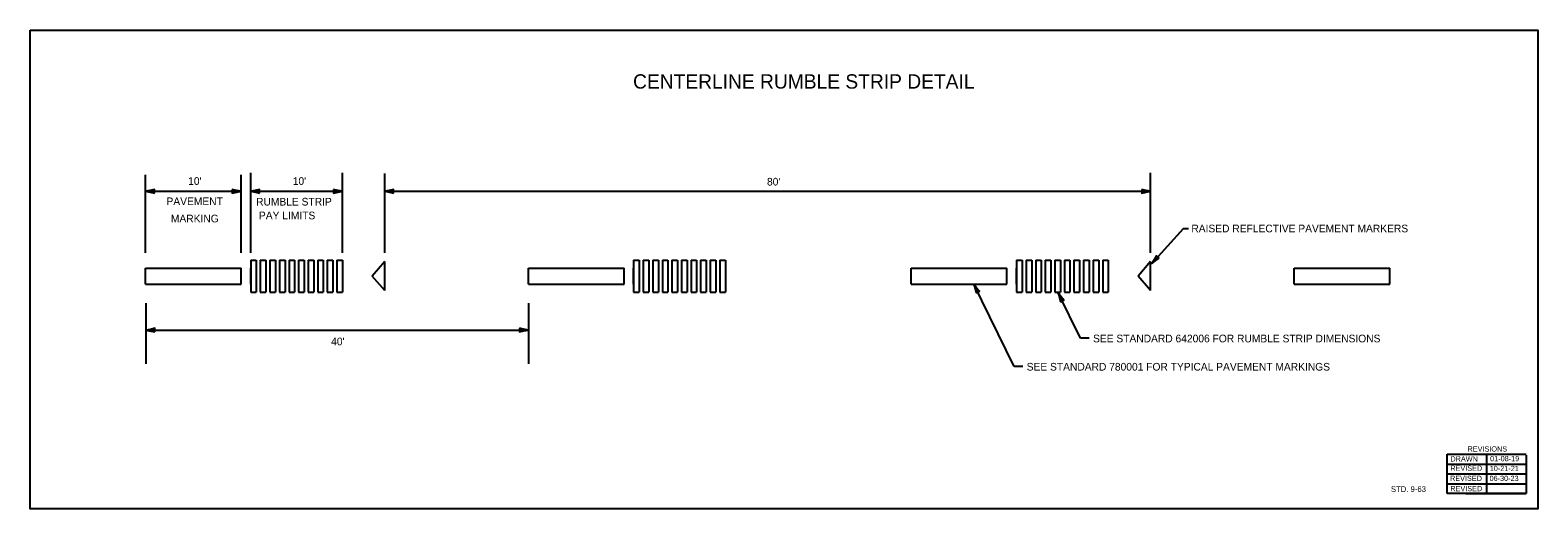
# Model space of a CAD drawing. Extents: x 21754 to 23329, y 8614 to 9114.
import ezdxf

# ---------------------------------------------------------------- set-up
doc = ezdxf.new("R2010")
doc.units = 0
for name, color, linetype in [('Level 16', 7, 'Continuous'), ('Level 19', 7, 'Continuous'), ('Level 59', 7, 'Continuous'), ('Sheets_General Details', 7, 'Continuous')]:
    doc.layers.add(name, color=color, linetype=linetype)

msp = doc.modelspace()

# ---------------------------------------------------------------- linework, layer by layer
at = {"layer": 'Level 16'}
for p, q in [((21984.3, 8873.3), (21984.3, 8840)), ((21984.3, 8873.3), (21990.1, 8873.3)), ((21990.1, 8873.3), (21990.1, 8840)), ((21994.3, 8873.3), (21994.3, 8840)), ((21994.3, 8873.3), (21994.3, 8840)), ((21994.3, 8873.3), (22000.1, 8873.3)), ((22000.1, 8873.3), (22000.1, 8840)), ((22004.3, 8873.3), (22004.3, 8840)), ((22004.3, 8873.3), (22004.3, 8840)), ((22004.3, 8873.3), (22010.1, 8873.3)), ((22010.1, 8873.3), (22010.1, 8840)), ((22014.3, 8873.3), (22014.3, 8840)), ((22014.3, 8873.3), (22014.3, 8840)), ((22014.3, 8873.3), (22020.1, 8873.3)), ((22020.1, 8873.3), (22020.1, 8840)), ((22024.3, 8873.3), (22024.3, 8840)), ((22024.3, 8873.3), (22024.3, 8840)), ((22024.3, 8873.3), (22030.1, 8873.3)), ((22030.1, 8873.3), (22030.1, 8840)), ((22034.3, 8873.3), (22034.3, 8840)), ((22034.3, 8873.3), (22034.3, 8840)), ((22034.3, 8873.3), (22040.1, 8873.3)), ((22040.1, 8873.3), (22040.1, 8840)), ((22044.3, 8873.3), (22044.3, 8840)), ((22044.3, 8873.3), (22044.3, 8840)), ((22044.3, 8873.3), (22050.1, 8873.3)), ((22050.1, 8873.3), (22050.1, 8840)), ((22054.3, 8873.3), (22054.3, 8840)), ((22054.3, 8873.3), (22054.3, 8840)), ((22054.3, 8873.3), (22060.1, 8873.3)), ((22060.1, 8873.3), (22060.1, 8840)), ((22064.3, 8873.3), (22064.3, 8840)), ((22064.3, 8873.3), (22064.3, 8840)), ((22064.3, 8873.3), (22070.1, 8873.3)), ((22070.1, 8873.3), (22070.1, 8840)), ((22074.3, 8873.3), (22074.3, 8840)), ((22074.3, 8873.3), (22074.3, 8840)), ((22074.3, 8873.3), (22080.1, 8873.3)), ((22080.1, 8873.3), (22080.1, 8840)), ((22124.3, 8871.8), (22111.2, 8856.6)), ((22124.3, 8841.5), (22124.3, 8871.8)), ((22124.3, 8841.5), (22124.3, 8871.8)), ((22384.3, 8873.3), (22384.3, 8840)), ((22384.3, 8873.3), (22390.1, 8873.3)), ((22390.1, 8873.3), (22390.1, 8840)), ((22394.3, 8873.3), (22394.3, 8840)), ((22394.3, 8873.3), (22394.3, 8840)), ((22394.3, 8873.3), (22400.1, 8873.3)), ((22400.1, 8873.3), (22400.1, 8840)), ((22404.3, 8873.3), (22404.3, 8840)), ((22404.3, 8873.3), (22404.3, 8840)), ((22404.3, 8873.3), (22410.1, 8873.3)), ((22410.1, 8873.3), (22410.1, 8840)), ((22414.3, 8873.3), (22414.3, 8840)), ((22414.3, 8873.3), (22414.3, 8840)), ((22414.3, 8873.3), (22420.1, 8873.3)), ((22420.1, 8873.3), (22420.1, 8840)), ((22424.3, 8873.3), (22424.3, 8840)), ((22424.3, 8873.3), (22424.3, 8840)), ((22424.3, 8873.3), (22430.1, 8873.3)), ((22430.1, 8873.3), (22430.1, 8840)), ((22434.3, 8873.3), (22434.3, 8840)), ((22434.3, 8873.3), (22434.3, 8840)), ((22434.3, 8873.3), (22440.1, 8873.3)), ((22440.1, 8873.3), (22440.1, 8840)), ((22444.3, 8873.3), (22444.3, 8840)), ((22444.3, 8873.3), (22444.3, 8840)), ((22444.3, 8873.3), (22450.1, 8873.3)), ((22450.1, 8873.3), (22450.1, 8840)), ((22454.3, 8873.3), (22454.3, 8840)), ((22454.3, 8873.3), (22454.3, 8840)), ((22454.3, 8873.3), (22460.1, 8873.3)), ((22460.1, 8873.3), (22460.1, 8840)), ((22464.3, 8873.3), (22464.3, 8840)), ((22464.3, 8873.3), (22464.3, 8840)), ((22464.3, 8873.3), (22470.1, 8873.3)), ((22470.1, 8873.3), (22470.1, 8840)), ((22474.3, 8873.3), (22474.3, 8840)), ((22474.3, 8873.3), (22474.3, 8840)), ((22474.3, 8873.3), (22480.1, 8873.3)), ((22480.1, 8873.3), (22480.1, 8840)), ((22784.3, 8873.3), (22784.3, 8840)), ((22784.3, 8873.3), (22790.1, 8873.3)), ((22790.1, 8873.3), (22790.1, 8840)), ((22794.3, 8873.3), (22794.3, 8840)), ((22794.3, 8873.3), (22794.3, 8840)), ((22794.3, 8873.3), (22800.1, 8873.3)), ((22800.1, 8873.3), (22800.1, 8840)), ((22804.3, 8873.3), (22804.3, 8840)), ((22804.3, 8873.3), (22804.3, 8840)), ((22804.3, 8873.3), (22810.1, 8873.3)), ((22810.1, 8873.3), (22810.1, 8840)), ((22814.3, 8873.3), (22814.3, 8840)), ((22814.3, 8873.3), (22814.3, 8840)), ((22814.3, 8873.3), (22820.1, 8873.3)), ((22820.1, 8873.3), (22820.1, 8840)), ((22824.3, 8873.3), (22824.3, 8840)), ((22824.3, 8873.3), (22824.3, 8840)), ((22824.3, 8873.3), (22830.1, 8873.3)), ((22830.1, 8873.3), (22830.1, 8840)), ((22834.3, 8873.3), (22834.3, 8840)), ((22834.3, 8873.3), (22834.3, 8840)), ((22834.3, 8873.3), (22840.1, 8873.3)), ((22840.1, 8873.3), (22840.1, 8840)), ((22844.3, 8873.3), (22844.3, 8840)), ((22844.3, 8873.3), (22844.3, 8840)), ((22844.3, 8873.3), (22850.1, 8873.3)), ((22850.1, 8873.3), (22850.1, 8840)), ((22854.3, 8873.3), (22854.3, 8840)), ((22854.3, 8873.3), (22854.3, 8840)), ((22854.3, 8873.3), (22860.1, 8873.3)), ((22860.1, 8873.3), (22860.1, 8840)), ((22864.3, 8873.3), (22864.3, 8840)), ((22864.3, 8873.3), (22864.3, 8840)), ((22864.3, 8873.3), (22870.1, 8873.3)), ((22870.1, 8873.3), (22870.1, 8840)), ((22874.3, 8873.3), (22874.3, 8840)), ((22874.3, 8873.3), (22874.3, 8840)), ((22874.3, 8873.3), (22880.1, 8873.3)), ((22880.1, 8873.3), (22880.1, 8840)), ((22924.3, 8871.8), (22911.2, 8856.6)), ((22924.3, 8841.5), (22924.3, 8871.8)), ((21874.3, 8865), (21974.3, 8865)), ((21874.3, 8848.3), (21874.3, 8865)), ((21974.3, 8848.3), (21974.3, 8865)), ((21984.3, 8848.3), (21984.3, 8865)), ((22124.3, 8841.5), (22111.2, 8856.6)), ((22124.3, 8852.5), (22124.3, 8860.8)), ((22274.3, 8848.3), (22274.3, 8865)), ((22274.3, 8865), (22374.3, 8865)), ((22274.3, 8848.3), (22274.3, 8865)), ((22374.3, 8848.3), (22374.3, 8865)), ((22384.3, 8848.3), (22384.3, 8865)), ((22674.3, 8848.3), (22674.3, 8865)), ((22674.3, 8865), (22774.3, 8865)), ((22674.3, 8848.3), (22674.3, 8865)), ((22774.3, 8848.3), (22774.3, 8865)), ((22784.3, 8848.3), (22784.3, 8865)), ((22924.3, 8841.5), (22911.2, 8856.6)), ((22924.3, 8852.5), (22924.3, 8860.8)), ((22924.3, 8852.5), (22924.3, 8860.8)), ((23074.3, 8848.3), (23074.3, 8865)), ((23074.3, 8865), (23174.3, 8865)), ((23074.3, 8848.3), (23074.3, 8865)), ((23174.3, 8848.3), (23174.3, 8865)), ((21874.3, 8848.3), (21974.3, 8848.3)), ((21984.3, 8840), (21990.1, 8840)), ((21994.3, 8840), (22000.1, 8840)), ((22004.3, 8840), (22010.1, 8840)), ((22014.3, 8840), (22020.1, 8840)), ((22024.3, 8840), (22030.1, 8840)), ((22034.3, 8840), (22040.1, 8840)), ((22044.3, 8840), (22050.1, 8840)), ((22054.3, 8840), (22060.1, 8840)), ((22064.3, 8840), (22070.1, 8840)), ((22074.3, 8840), (22080.1, 8840)), ((22274.3, 8848.3), (22374.3, 8848.3)), ((22384.3, 8840), (22390.1, 8840)), ((22394.3, 8840), (22400.1, 8840)), ((22404.3, 8840), (22410.1, 8840)), ((22414.3, 8840), (22420.1, 8840)), ((22424.3, 8840), (22430.1, 8840)), ((22434.3, 8840), (22440.1, 8840)), ((22444.3, 8840), (22450.1, 8840)), ((22454.3, 8840), (22460.1, 8840)), ((22464.3, 8840), (22470.1, 8840)), ((22474.3, 8840), (22480.1, 8840)), ((22674.3, 8848.3), (22774.3, 8848.3)), ((22784.3, 8840), (22790.1, 8840)), ((22794.3, 8840), (22800.1, 8840)), ((22804.3, 8840), (22810.1, 8840)), ((22814.3, 8840), (22820.1, 8840)), ((22824.3, 8840), (22830.1, 8840)), ((22834.3, 8840), (22840.1, 8840)), ((22844.3, 8840), (22850.1, 8840)), ((22854.3, 8840), (22860.1, 8840)), ((22864.3, 8840), (22870.1, 8840)), ((22874.3, 8840), (22880.1, 8840)), ((23074.3, 8848.3), (23174.3, 8848.3))]:
    msp.add_line(p, q, dxfattribs=at)
at = {"layer": 'Level 19'}
for p, q in [((21874.3, 8881), (21874.3, 8962.6)), ((21974.3, 8881), (21974.3, 8962.6)), ((21984.3, 8881), (21984.3, 8964.5)), ((22080.1, 8881), (22080.1, 8964.5)), ((22124.3, 8881), (22124.3, 8963.9)), ((22924.3, 8881), (22924.3, 8964.5)), ((21874.3, 8945.3), (21974.3, 8945.3)), ((21984.3, 8945.3), (22080.1, 8945.3)), ((22124.3, 8945.3), (22924.3, 8945.3)), ((22958.4, 8906.1), (22925.7, 8869.8)), ((22963.9, 8906.1), (22958.4, 8906.1)), ((22781.7, 8762.2), (22739.7, 8848.3)), ((22851, 8791.7), (22827.9, 8839.1)), ((21874.8, 8828.4), (21874.8, 8765.2)), ((22274.3, 8828.4), (22274.3, 8765.2)), ((21874.8, 8800.2), (22274.3, 8800.2)), ((22860, 8791.7), (22851, 8791.7)), ((22790.7, 8762.2), (22781.7, 8762.2))]:
    msp.add_line(p, q, dxfattribs=at)
for points in [[(21883.6, 8943.4), (21883.6, 8945.3), (21883.6, 8947.3), (21879, 8946.1), (21874.3, 8945.3), (21879.3, 8944.4)], [(21965, 8947.3), (21965, 8945.3), (21965, 8943.4), (21969.6, 8944.5), (21974.3, 8945.3), (21969.3, 8946.2)], [(21965, 8947.3), (21965, 8945.3), (21965, 8943.4), (21969.6, 8944.5), (21974.3, 8945.3), (21969.3, 8946.2)], [(21993.6, 8943.4), (21993.6, 8945.3), (21993.6, 8947.3), (21989, 8946.1), (21984.3, 8945.3), (21989.3, 8944.4)], [(22070.8, 8947.3), (22070.8, 8945.3), (22070.8, 8943.4), (22075.5, 8944.5), (22080.1, 8945.3), (22075.2, 8946.2)], [(22133.6, 8943.4), (22133.6, 8945.3), (22133.6, 8947.3), (22129, 8946.1), (22124.3, 8945.3), (22129.3, 8944.4)], [(22133.6, 8943.4), (22133.6, 8945.3), (22133.6, 8947.3), (22129, 8946.1), (22124.3, 8945.3), (22129.3, 8944.4)], [(22915, 8947.3), (22915, 8945.3), (22915, 8943.4), (22919.6, 8944.5), (22924.3, 8945.3), (22919.3, 8946.2)], [(22915, 8947.3), (22915, 8945.3), (22915, 8943.4), (22919.6, 8944.5), (22924.3, 8945.3), (22919.3, 8946.2)], [(22933.4, 8875.4), (22932, 8876.7), (22930.5, 8878), (22928.2, 8873.8), (22925.7, 8869.8), (22929.7, 8872.9)], [(22742.1, 8839.1), (22743.8, 8839.9), (22745.6, 8840.8), (22742.5, 8844.5), (22739.7, 8848.3), (22741.1, 8843.4)], [(22830.3, 8829.8), (22832, 8830.7), (22833.8, 8831.6), (22830.7, 8835.2), (22827.9, 8839.1), (22829.3, 8834.2)], [(21884.1, 8798.3), (21884.1, 8800.2), (21884.1, 8802.2), (21879.5, 8801), (21874.8, 8800.2), (21879.8, 8799.3)], [(22265, 8802.2), (22265, 8800.2), (22265, 8798.3), (22269.6, 8799.4), (22274.3, 8800.2), (22269.3, 8801.1)]]:
    msp.add_lwpolyline(points, close=True, dxfattribs=at)
at = {"layer": 'Level 59'}
for p, q in [((23234.2, 8629.5), (23234.2, 8670.8)), ((23234.2, 8670.8), (23316.7, 8670.8)), ((23234.2, 8629.5), (23234.2, 8670.8)), ((23234.2, 8670.8), (23316.7, 8670.8)), ((23275.4, 8670.8), (23275.4, 8629.5)), ((23316.7, 8669.6), (23316.7, 8629.5)), ((23234.2, 8660.4), (23316.7, 8660.4)), ((23234.2, 8650.1), (23316.7, 8650.1)), ((23234.2, 8639.8), (23316.7, 8639.8)), ((23316.7, 8629.5), (23234.2, 8629.5)), ((23253.8, 8629.5), (23316.7, 8629.5))]:
    msp.add_line(p, q, dxfattribs=at)
at = {"layer": 'Sheets_General Details'}
msp.add_lwpolyline([(21753.9, 9113.6), (23328.9, 9113.6), (23328.9, 8613.6), (21753.9, 8613.6)], close=True, dxfattribs=at)

# ---------------------------------------------------------------- texts
at = {"layer": 'Level 19'}
for s, height, p in [('CENTERLINE RUMBLE STRIP DETAIL', 15, (22383.7, 9052.5)), ("10'", 8, (21918.9, 8952)), ("10'", 8, (22028.2, 8952)), ("80'", 8, (22523.6, 8951.3)), ('PAVEMENT', 8, (21896.3, 8930.8)), ('RUMBLE STRIP', 8, (21989.9, 8930.4)), ('MARKING', 8, (21900.9, 8912.8)), (' PAY LIMITS', 8, (21989.9, 8916)), ('RAISED REFLECTIVE PAVEMENT MARKERS', 8, (22966.9, 8902.4)), ("40'", 8, (22068.3, 8784.4)), ('SEE STANDARD 642006 FOR RUMBLE STRIP DIMENSIONS', 8, (22864.2, 8787.5)), ('SEE STANDARD 780001 FOR TYPICAL PAVEMENT MARKINGS', 8, (22794.9, 8758))]:
    msp.add_text(s, height=height, dxfattribs=at).set_placement(p)
at = {"layer": 'Level 59'}
for s, p in [('REVISIONS', (23255.4, 8673.4)), ('REVISED', (23237.1, 8642.7)), ('REVISED', (23237.4, 8653.3)), ('REVISED', (23237.4, 8632))]:
    msp.add_text(s, height=5.5, rotation=360, dxfattribs=at).set_placement(p)
for s, height, p in [('DRAWN', 5.5, (23237.5, 8663)), ('01-08-19', 5.5, (23279, 8663.3)), ('06-30-23', 5.5, (23278.4, 8642.7)), ('10-21-21', 5.5, (23278.6, 8653)), ('STD. 9-63 ', 6, (23175.4, 8631.2))]:
    msp.add_text(s, height=height, dxfattribs=at).set_placement(p)

doc.saveas('drawing.dxf')
